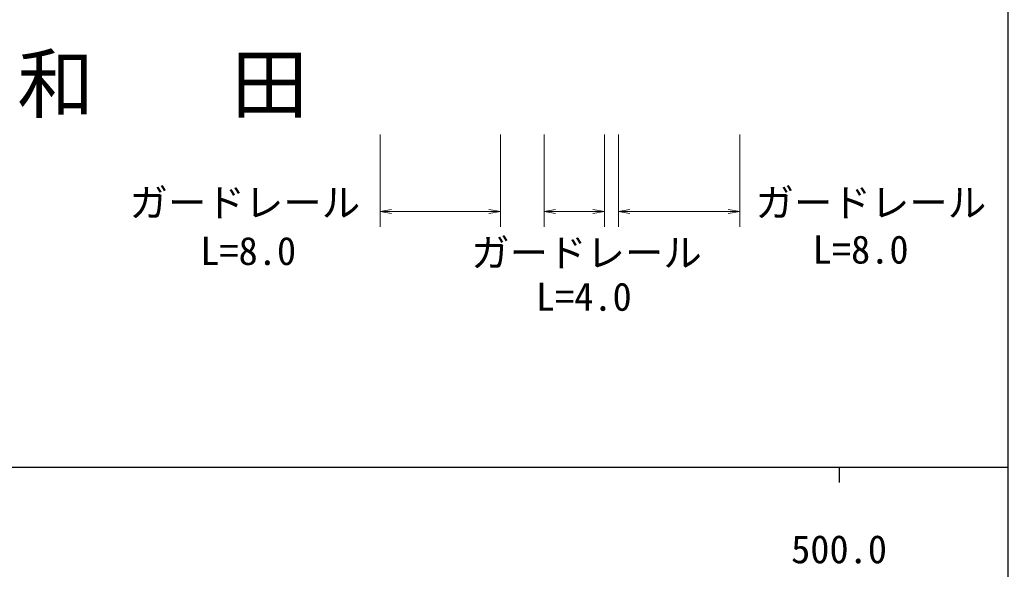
# Model space of a CAD drawing. Units: millimetres, scale not verified. Extents: x 40000 to 680000, y 20000 to 380000.
# Drawn here: x 514731 to 579000, y 198357 to 234094 of the extents above; entities that cross this region are included whole.
import ezdxf
from ezdxf.enums import TextEntityAlignment as Align

# ---------------------------------------------------------------- set-up
doc = ezdxf.new("R2010")
doc.units = ezdxf.units.MM
doc.header["$LTSCALE"] = 1000
for name, color, linetype, lineweight in [('M-BMK-HTXT', 7, 'Continuous', 13), ('M-STR-HTXT', 7, 'Continuous', 13), ('M-TTL-BAND', 7, 'Continuous', 25)]:
    doc.layers.add(name, color=color, linetype=linetype, lineweight=lineweight)
doc.styles.add('ＭＳ ゴシック', font='')
doc.styles.get('ＭＳ ゴシック').set_extended_font_data('MS Gothic')

# ---------------------------------------------------------------- blocks, each defined once
blk = doc.blocks.new('open_arrow')
at = {"color": 0, "linetype": 'Continuous', "lineweight": -2}
blk.add_lwpolyline([(7.5, 1.25), (0, 0), (7.5, -1.25)], dxfattribs=at)

msp = doc.modelspace()

# ---------------------------------------------------------------- linework, layer by layer
at = {"layer": 'M-STR-HTXT'}
for p, q in [((538155, 226629), (538155, 220629)), ((545990, 226629), (545990, 220629)), ((548817, 226629), (548817, 220629)), ((552748, 226629), (552748, 220629)), ((553656, 226629), (553656, 220629)), ((561540, 226629), (561540, 220629)), ((538155, 221629), (545990, 221629)), ((548817, 221629), (552748, 221629)), ((553656, 221629), (561540, 221629))]:
    msp.add_line(p, q, dxfattribs=at)
at = {"layer": 'M-TTL-BAND'}
for p, q in [((579000, 20000), (579000, 370000)), ((40000, 205000), (579000, 205000)), ((568000, 205000), (568000, 204000))]:
    msp.add_line(p, q, dxfattribs=at)

# ---------------------------------------------------------------- block references
at = {"layer": 'M-STR-HTXT', "xscale": 100, "yscale": 100}
for p in [(538155, 221629), (548817, 221629), (553656, 221629)]:
    msp.add_blockref('open_arrow', p, dxfattribs=at)
at = {"layer": 'M-STR-HTXT', "xscale": 100, "yscale": 100, "rotation": 180}
for p in [(545990, 221629), (552748, 221629), (561540, 221629)]:
    msp.add_blockref('open_arrow', p, dxfattribs=at)

# ---------------------------------------------------------------- texts
at = {"layer": 'M-BMK-HTXT', "insert": (486770, 227696), "char_height": 3666, "attachment_point": 7, "style": 'ＭＳ ゴシック'}
msp.add_mtext('\\T2.78;字沖和田', dxfattribs=at)
at = {"layer": 'M-STR-HTXT', "style": 'ＭＳ ゴシック'}
for p in [(529365, 220733), (570070, 220733), (551579, 217477)]:
    msp.add_text('ガードレール', height=1833, dxfattribs=at).set_placement(p, align=Align.BOTTOM_CENTER)
for s, p in [('L=8.0', (529583, 219060)), ('L=8.0', (569404, 219153)), ('L=4.0', (551401, 216083))]:
    msp.add_text(s, height=1833, dxfattribs=at).set_placement(p, align=Align.MIDDLE_CENTER)
at = {"layer": 'M-TTL-BAND', "style": 'ＭＳ ゴシック'}
msp.add_text('500.0', height=1833, dxfattribs=at).set_placement((568000, 198195), align=Align.BOTTOM_CENTER)

doc.saveas('drawing.dxf')
